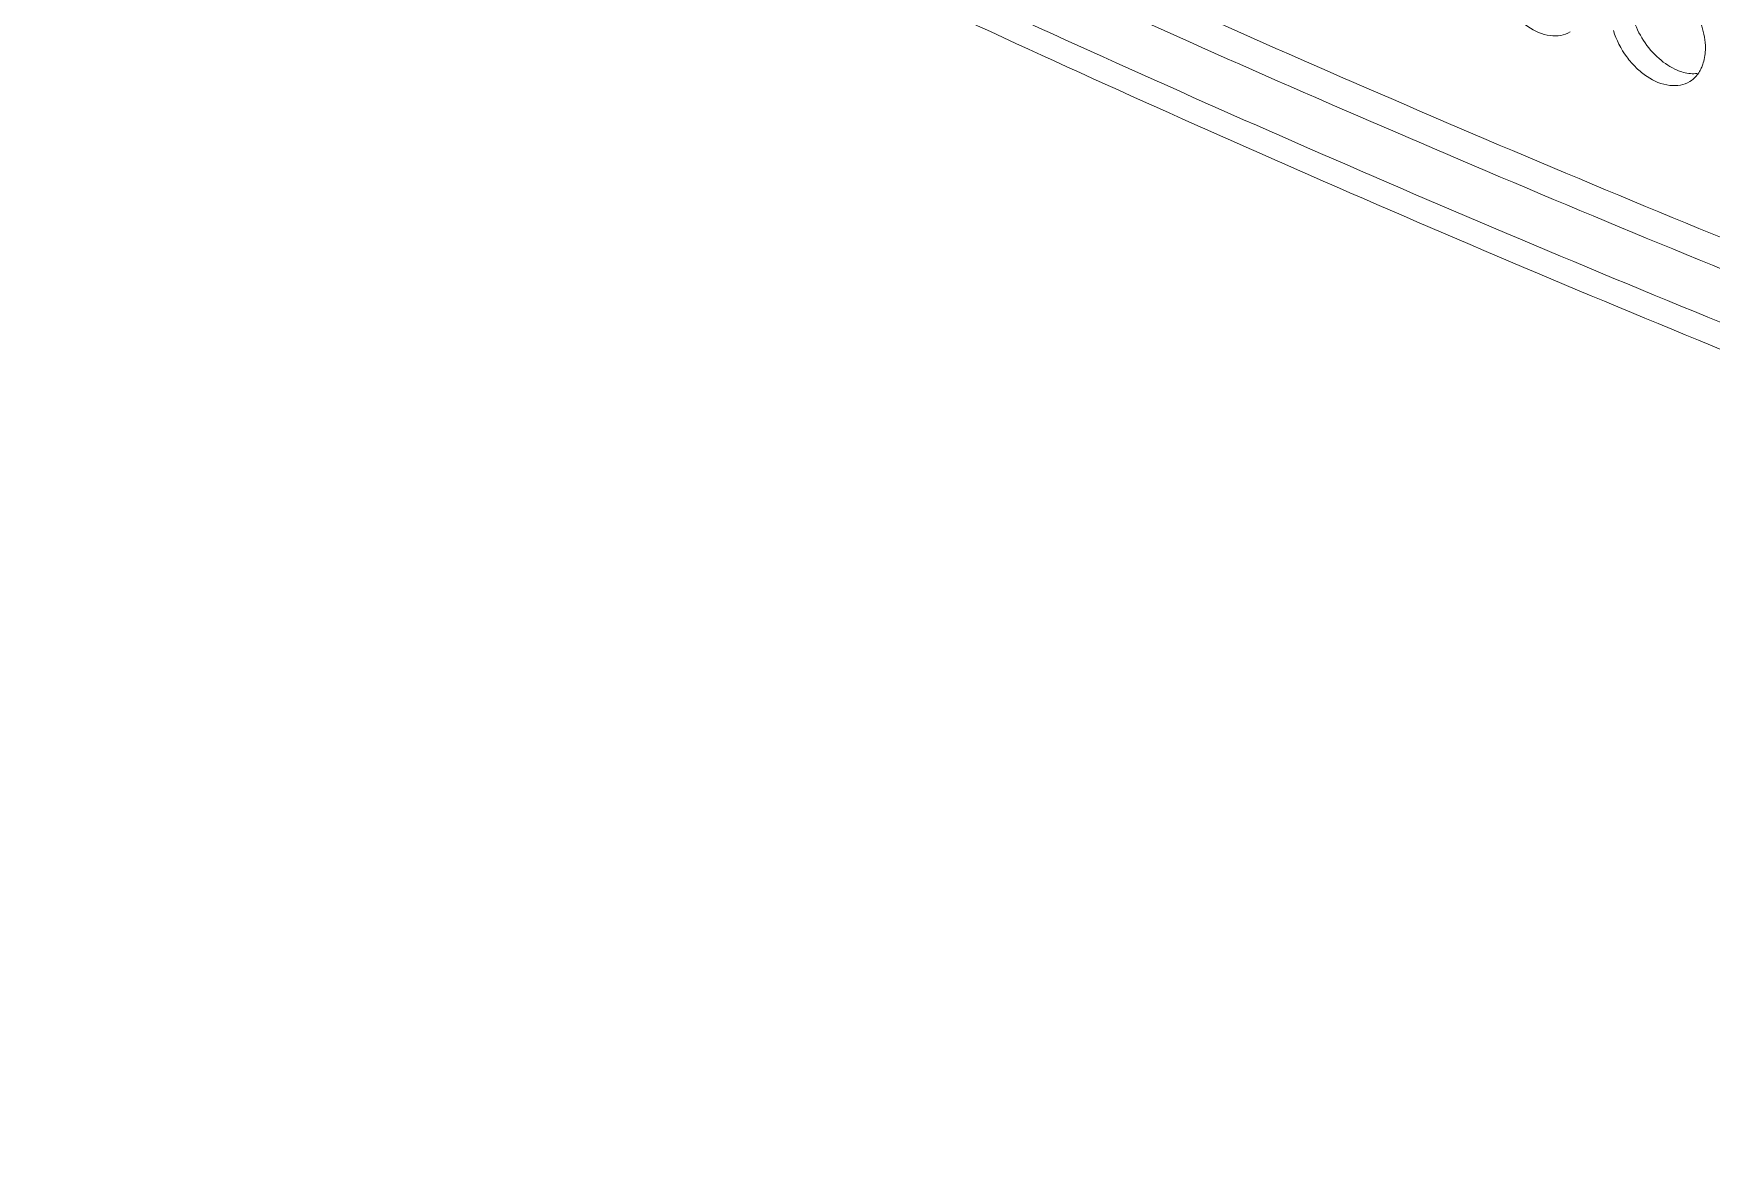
# Model space of a CAD drawing. Header units: millimetres. Extents: x 1177 to 4147, y 93 to 2194.
# Drawn here: x 2566.4 to 2623.2, y 647.9 to 685.5 of the extents above; entities that cross this region are included whole.
import ezdxf

# ---------------------------------------------------------------- set-up
doc = ezdxf.new("R2010")
doc.units = ezdxf.units.MM
doc.header["$LTSCALE"] = 0.1
doc.layers.get('0').update_dxf_attribs({"lineweight": 13})
doc.layers.add('标注', color=251, linetype='Continuous', lineweight=9)

# ---------------------------------------------------------------- blocks, each defined once
blk = doc.blocks.new('02')
for points, knots in [([(4627.348, 522.744), (4597.363, 531.299), (4553.55, 545.69), (4497.641, 568.487), (4458.71, 586.649), (4422.281, 606.068), (4388.51, 626.659), (4357.551, 648.334), (4338.416, 663.815), (4329.392, 671.722)], [0, 0, 0, 0, 0.278685, 0.411475, 0.539478, 0.662459, 0.780251, 0.892768, 1, 1, 1, 1]), ([(4626.906, 521.428), (4597.052, 529.945), (4553.424, 544.261), (4497.732, 566.923), (4458.929, 584.973), (4422.597, 604.269), (4388.892, 624.729), (4357.964, 646.263), (4338.829, 661.641), (4329.798, 669.496)], [0, 0, 0, 0, 0.278468, 0.411196, 0.539177, 0.662176, 0.780023, 0.892638, 1, 1, 1, 1]), ([(4628.518, 518.372), (4598.337, 526.935), (4554.235, 541.353), (4497.955, 564.22), (4458.766, 582.448), (4422.099, 601.945), (4388.114, 622.628), (4356.965, 644.402), (4337.717, 659.96), (4328.641, 667.907)], [0, 0, 0, 0, 0.278732, 0.411552, 0.539576, 0.662563, 0.780343, 0.892822, 1, 1, 1, 1]), ([(4328.202, 667.332), (4337.3, 659.316), (4356.601, 643.626), (4387.852, 621.677), (4421.956, 600.844), (4458.755, 581.215), (4498.091, 562.874), (4554.59, 539.876), (4598.873, 525.389), (4629.18, 516.79)], [0, 0, 0, 0, 0.107262, 0.219794, 0.337581, 0.460553, 0.588547, 0.721328, 1, 1, 1, 1])]:
    blk.add_open_spline(points, degree=3, knots=knots)
at = {"layer": '标注'}
blk.add_arc((4515.644, 570.267), 1.649, 272.99691, 275.7719, dxfattribs=at)
for points, knots in [([(4516.208, 569.85), (4516.208, 570.211), (4516.067, 570.96), (4515.574, 571.991), (4514.836, 572.851), (4514.214, 573.27), (4513.891, 573.404)], [0, 0, 0, 0, 0.243409, 0.504813, 0.763684, 1, 1, 1, 1]), ([(4506.013, 573.115), (4506.155, 572.665), (4506.48, 572.021), (4507.089, 571.314), (4507.737, 570.768), (4508.484, 570.431), (4509.215, 570.441), (4509.533, 570.556), (4509.67, 570.638)], [0, 0, 0, 0, 0.286235, 0.428153, 0.563457, 0.799968, 0.903181, 1, 1, 1, 1]), ([(4512.541, 572.341), (4512.541, 571.98), (4512.681, 571.232), (4513.171, 570.199), (4513.905, 569.338), (4514.524, 568.919), (4514.847, 568.785)], [0, 0, 0, 0, 0.243714, 0.505271, 0.763981, 1, 1, 1, 1]), ([(4511.758, 570.698), (4511.902, 570.247), (4512.231, 569.602), (4512.847, 568.897), (4513.504, 568.354), (4514.26, 568.022), (4514.996, 568.04), (4515.316, 568.159), (4515.454, 568.243)], [0, 0, 0, 0, 0.28542, 0.427092, 0.562289, 0.79908, 0.902694, 1, 1, 1, 1]), ([(4516.029, 568.93), (4516.059, 568.998), (4516.167, 569.293), (4516.208, 569.61), (4516.208, 569.85)], [0, 0, 0, 0, 0.236051, 1, 1, 1, 1]), ([(4514.847, 568.785), (4514.921, 568.755), (4515.204, 568.653), (4515.51, 568.609), (4515.73, 568.621)], [0, 0, 0, 0, 0.265674, 1, 1, 1, 1]), ([(4515.454, 568.243), (4515.566, 568.311), (4515.703, 568.428), (4515.814, 568.565), (4515.841, 568.601)], [0, 0, 0, 0, 0.744581, 1, 1, 1, 1]), ([(4515.841, 568.601), (4515.897, 568.677), (4515.963, 568.786), (4516.016, 568.9), (4516.029, 568.93)], [0, 0, 0, 0, 0.743887, 1, 1, 1, 1])]:
    blk.add_open_spline(points, degree=3, knots=knots, dxfattribs=at)

msp = doc.modelspace()

# ---------------------------------------------------------------- block references
at = {"xscale": 0.7, "yscale": 0.7, "zscale": 0.7}
msp.add_blockref('02', (-538.391, 286.112), dxfattribs=at)

doc.saveas('drawing.dxf')
